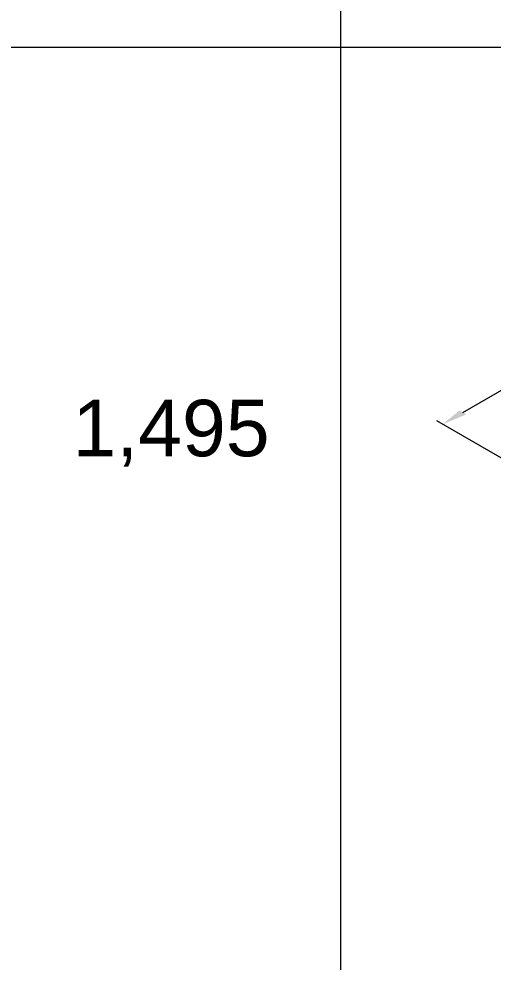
# Model space of a CAD drawing. Extents: x -37 to 4620, y -49 to 348.
# Drawn here: x 1544.13 to 1565.16, y 136.42 to 178.18 of the extents above; entities that cross this region are included whole.
import ezdxf

# ---------------------------------------------------------------- set-up
doc = ezdxf.new("R2010")
doc.units = 0
doc.header["$LTSCALE"] = 5
for name, color, linetype, lineweight in [('4', 160, 'CONTINUOUS', 18), ('Рамки', 1, 'CONTINUOUS', 15), ('Текстовый', 7, 'CONTINUOUS', 9)]:
    doc.layers.add(name, color=color, linetype=linetype, lineweight=lineweight)
doc.styles.add('Каталожный', font='arial.ttf', dxfattribs={"height": 2.5})

msp = doc.modelspace()

# ---------------------------------------------------------------- linework, layer by layer
at = {"layer": '4', "extrusion": (0, 0.816497, 0.57735)}
for p, q in [((1563.822, 160.758, 58.241), (1580.114, 170.164, 44.938)), ((1566.382, 158.235, 61.809), (1562.663, 160.383, 58.772))]:
    msp.add_line(p, q, dxfattribs=at)
msp.add_solid([(-1563.672, -45.411, 164.884), (-1563.973, -45.11, 164.884), (-1562.917, -44.355, 164.884)], dxfattribs=at)
at = {"layer": 'Рамки'}
msp.add_line((1558.392, 279.852), (1558.392, 13.351), dxfattribs=at)
at = {"layer": 'Рамки', "linetype": 'Continuous'}
msp.add_line((1495, 176.931), (1659.803, 176.931), dxfattribs=at)

# ---------------------------------------------------------------- texts
at = {"layer": 'Текстовый', "color": 1, "linetype": 'Continuous', "insert": (1543.392, 161.316), "char_height": 2.5, "width": 14.97639, "attachment_point": 1, "style": 'Каталожный'}
msp.add_mtext('\\pxqc;1,495', dxfattribs=at)

doc.saveas('drawing.dxf')
